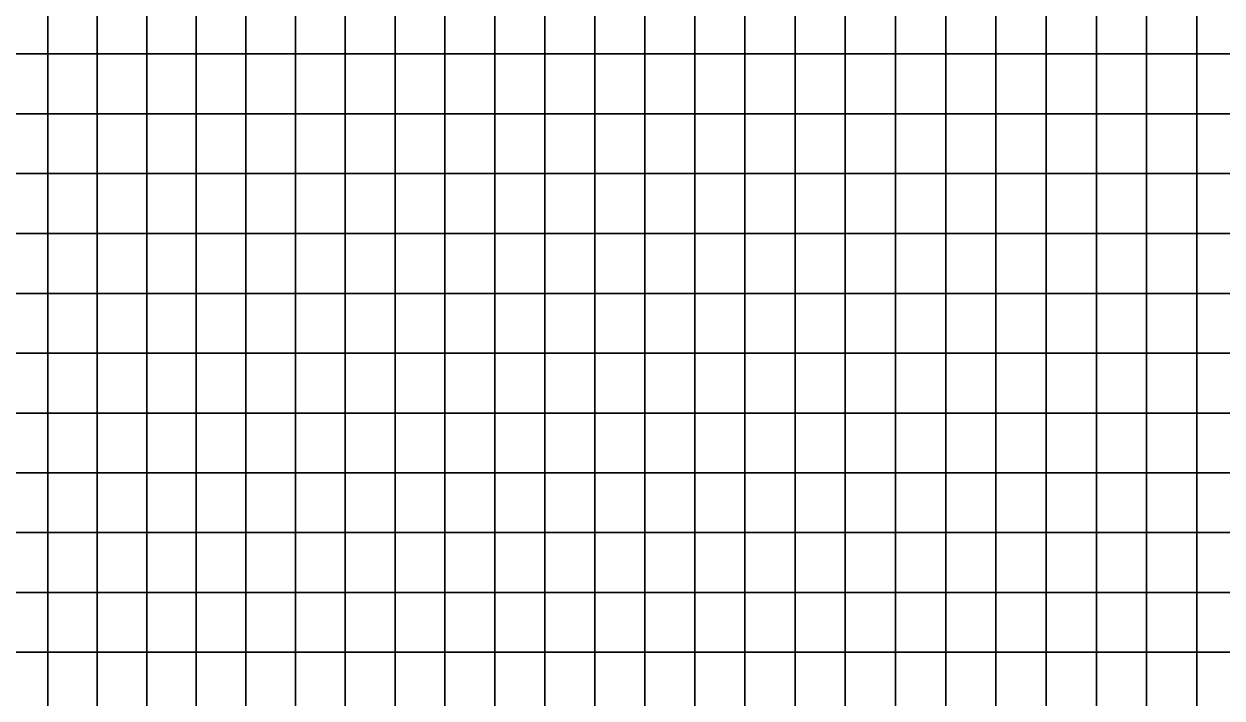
# Model space of a CAD drawing. Header units: inches. Extents: x 35.3 to 60.3, y 27 to 57.
# Drawn here: x 41.57 to 47.92, y 38.3 to 41.88 of the extents above; entities that cross this region are included whole.
import ezdxf

# ---------------------------------------------------------------- set-up
doc = ezdxf.new("R2010")
doc.units = ezdxf.units.IN
doc.header["$MEASUREMENT"] = 0
doc.layers.add('Shell', color=1, linetype='Continuous')

msp = doc.modelspace()

# ---------------------------------------------------------------- linework, layer by layer
at = {"layer": 'Shell'}
for points in [[(41.6937, 42.0385, 16.2356), (41.4321, 42.0385, 16.1844), (41.4321, 41.7209, 16.1833), (41.6937, 41.7209, 16.2345)], [(41.9557, 42.0385, 16.2846), (41.6937, 42.0385, 16.2356), (41.6937, 41.7209, 16.2345), (41.9557, 41.7209, 16.2835)], [(42.2181, 42.0385, 16.3315), (41.9557, 42.0385, 16.2846), (41.9557, 41.7209, 16.2835), (42.2181, 41.7209, 16.3304)], [(42.4808, 42.0385, 16.3762), (42.2181, 42.0385, 16.3315), (42.2181, 41.7209, 16.3304), (42.4808, 41.7209, 16.3751)], [(42.7439, 42.0385, 16.4188), (42.4808, 42.0385, 16.3762), (42.4808, 41.7209, 16.3751), (42.7439, 41.7209, 16.4177)], [(43.0074, 42.0385, 16.4592), (42.7439, 42.0385, 16.4188), (42.7439, 41.7209, 16.4177), (43.0074, 41.7209, 16.4581)], [(43.2712, 42.0385, 16.4975), (43.0074, 42.0385, 16.4592), (43.0074, 41.7209, 16.4581), (43.2712, 41.7209, 16.4964)], [(43.5353, 42.0385, 16.5335), (43.2712, 42.0385, 16.4975), (43.2712, 41.7209, 16.4964), (43.5353, 41.7209, 16.5324)], [(43.5353, 42.0385, 16.5335), (43.5353, 41.7209, 16.5324), (43.7996, 41.7209, 16.5663), (43.7996, 42.0385, 16.5674)], [(43.7996, 42.0385, 16.5674), (43.7996, 41.7209, 16.5663), (44.0643, 41.7209, 16.598), (44.0643, 42.0385, 16.5991)], [(44.0643, 42.0385, 16.5991), (44.0643, 41.7209, 16.598), (44.3292, 41.7209, 16.6275), (44.3292, 42.0385, 16.6286)], [(44.3292, 42.0385, 16.6286), (44.3292, 41.7209, 16.6275), (44.5943, 41.7209, 16.6549), (44.5943, 42.0385, 16.656)], [(44.5943, 42.0385, 16.656), (44.5943, 41.7209, 16.6549), (44.8597, 41.7209, 16.6801), (44.8597, 42.0385, 16.6812)], [(44.8597, 42.0385, 16.6812), (44.8597, 41.7209, 16.6801), (45.1252, 41.7209, 16.703), (45.1252, 42.0385, 16.7041)], [(45.1252, 42.0385, 16.7041), (45.1252, 41.7209, 16.703), (45.3909, 41.7209, 16.7239), (45.3909, 42.0385, 16.7249)], [(45.3909, 42.0385, 16.7249), (45.3909, 41.7209, 16.7239), (45.6568, 41.7209, 16.7425), (45.6568, 42.0385, 16.7436)], [(45.9228, 42.0385, 16.76), (45.6568, 42.0385, 16.7436), (45.6568, 41.7209, 16.7425), (45.9228, 41.7209, 16.7589)], [(46.189, 42.0385, 16.7742), (45.9228, 42.0385, 16.76), (45.9228, 41.7209, 16.7589), (46.189, 41.7209, 16.7731)], [(46.4553, 42.0385, 16.7863), (46.189, 42.0385, 16.7742), (46.189, 41.7209, 16.7731), (46.4553, 41.7209, 16.7852)], [(46.7216, 42.0385, 16.7962), (46.4553, 42.0385, 16.7863), (46.4553, 41.7209, 16.7852), (46.7216, 41.7209, 16.7951)], [(46.9881, 42.0385, 16.8038), (46.7216, 42.0385, 16.7962), (46.7216, 41.7209, 16.7951), (46.9881, 41.7209, 16.8027)], [(47.2545, 42.0385, 16.8093), (46.9881, 42.0385, 16.8038), (46.9881, 41.7209, 16.8027), (47.2545, 41.7209, 16.8082)], [(47.5211, 42.0385, 16.8126), (47.2545, 42.0385, 16.8093), (47.2545, 41.7209, 16.8082), (47.5211, 41.7209, 16.8115)], [(47.7876, 42.0385, 16.8137), (47.5211, 42.0385, 16.8126), (47.5211, 41.7209, 16.8115), (47.7876, 41.7209, 16.8126)], [(47.7876, 42.0385, 16.8137), (47.7876, 41.7209, 16.8126), (48.0541, 41.7209, 16.8115), (48.0541, 42.0385, 16.8126)], [(41.6937, 41.7209, 16.2345), (41.4321, 41.7209, 16.1833), (41.4321, 41.4033, 16.18), (41.6937, 41.4033, 16.2312)], [(41.9557, 41.7209, 16.2835), (41.6937, 41.7209, 16.2345), (41.6937, 41.4033, 16.2312), (41.9557, 41.4033, 16.2802)], [(42.2181, 41.7209, 16.3304), (41.9557, 41.7209, 16.2835), (41.9557, 41.4033, 16.2802), (42.2181, 41.4033, 16.3271)], [(42.4808, 41.7209, 16.3751), (42.2181, 41.7209, 16.3304), (42.2181, 41.4033, 16.3271), (42.4808, 41.4033, 16.3719)], [(42.7439, 41.7209, 16.4177), (42.4808, 41.7209, 16.3751), (42.4808, 41.4033, 16.3719), (42.7439, 41.4033, 16.4144)], [(43.0074, 41.7209, 16.4581), (42.7439, 41.7209, 16.4177), (42.7439, 41.4033, 16.4144), (43.0074, 41.4033, 16.4548)], [(43.2712, 41.7209, 16.4964), (43.0074, 41.7209, 16.4581), (43.0074, 41.4033, 16.4548), (43.2712, 41.4033, 16.4931)], [(43.5353, 41.7209, 16.5324), (43.2712, 41.7209, 16.4964), (43.2712, 41.4033, 16.4931), (43.5353, 41.4033, 16.5291)], [(43.5353, 41.7209, 16.5324), (43.5353, 41.4033, 16.5291), (43.7996, 41.4033, 16.563), (43.7996, 41.7209, 16.5663)], [(43.7996, 41.7209, 16.5663), (43.7996, 41.4033, 16.563), (44.0643, 41.4033, 16.5947), (44.0643, 41.7209, 16.598)], [(44.0643, 41.7209, 16.598), (44.0643, 41.4033, 16.5947), (44.3292, 41.4033, 16.6243), (44.3292, 41.7209, 16.6275)], [(44.3292, 41.7209, 16.6275), (44.3292, 41.4033, 16.6243), (44.5943, 41.4033, 16.6516), (44.5943, 41.7209, 16.6549)], [(44.5943, 41.7209, 16.6549), (44.5943, 41.4033, 16.6516), (44.8597, 41.4033, 16.6768), (44.8597, 41.7209, 16.6801)], [(44.8597, 41.7209, 16.6801), (44.8597, 41.4033, 16.6768), (45.1252, 41.4033, 16.6998), (45.1252, 41.7209, 16.703)], [(45.1252, 41.7209, 16.703), (45.1252, 41.4033, 16.6998), (45.3909, 41.4033, 16.7206), (45.3909, 41.7209, 16.7239)], [(45.3909, 41.7209, 16.7239), (45.3909, 41.4033, 16.7206), (45.6568, 41.4033, 16.7392), (45.6568, 41.7209, 16.7425)], [(45.9228, 41.7209, 16.7589), (45.6568, 41.7209, 16.7425), (45.6568, 41.4033, 16.7392), (45.9228, 41.4033, 16.7556)], [(46.189, 41.7209, 16.7731), (45.9228, 41.7209, 16.7589), (45.9228, 41.4033, 16.7556), (46.189, 41.4033, 16.7699)], [(46.4553, 41.7209, 16.7852), (46.189, 41.7209, 16.7731), (46.189, 41.4033, 16.7699), (46.4553, 41.4033, 16.7819)], [(46.7216, 41.7209, 16.7951), (46.4553, 41.7209, 16.7852), (46.4553, 41.4033, 16.7819), (46.7216, 41.4033, 16.7918)], [(46.9881, 41.7209, 16.8027), (46.7216, 41.7209, 16.7951), (46.7216, 41.4033, 16.7918), (46.9881, 41.4033, 16.7995)], [(47.2545, 41.7209, 16.8082), (46.9881, 41.7209, 16.8027), (46.9881, 41.4033, 16.7995), (47.2545, 41.4033, 16.805)], [(47.5211, 41.7209, 16.8115), (47.2545, 41.7209, 16.8082), (47.2545, 41.4033, 16.805), (47.5211, 41.4033, 16.8082)], [(47.7876, 41.7209, 16.8126), (47.5211, 41.7209, 16.8115), (47.5211, 41.4033, 16.8082), (47.7876, 41.4033, 16.8093)], [(47.7876, 41.7209, 16.8126), (47.7876, 41.4033, 16.8093), (48.0541, 41.4033, 16.8082), (48.0541, 41.7209, 16.8115)], [(41.6937, 41.4033, 16.2312), (41.4321, 41.4033, 16.18), (41.4321, 41.0857, 16.1745), (41.6937, 41.0857, 16.2257)], [(41.9557, 41.4033, 16.2802), (41.6937, 41.4033, 16.2312), (41.6937, 41.0857, 16.2257), (41.9557, 41.0857, 16.2748)], [(42.2181, 41.4033, 16.3271), (41.9557, 41.4033, 16.2802), (41.9557, 41.0857, 16.2748), (42.2181, 41.0857, 16.3217)], [(42.4808, 41.4033, 16.3719), (42.2181, 41.4033, 16.3271), (42.2181, 41.0857, 16.3217), (42.4808, 41.0857, 16.3664)], [(42.7439, 41.4033, 16.4144), (42.4808, 41.4033, 16.3719), (42.4808, 41.0857, 16.3664), (42.7439, 41.0857, 16.409)], [(43.0074, 41.4033, 16.4548), (42.7439, 41.4033, 16.4144), (42.7439, 41.0857, 16.409), (43.0074, 41.0857, 16.4494)], [(43.2712, 41.4033, 16.4931), (43.0074, 41.4033, 16.4548), (43.0074, 41.0857, 16.4494), (43.2712, 41.0857, 16.4876)], [(43.5353, 41.4033, 16.5291), (43.2712, 41.4033, 16.4931), (43.2712, 41.0857, 16.4876), (43.5353, 41.0857, 16.5237)], [(43.5353, 41.4033, 16.5291), (43.5353, 41.0857, 16.5237), (43.7996, 41.0857, 16.5576), (43.7996, 41.4033, 16.563)], [(43.7996, 41.4033, 16.563), (43.7996, 41.0857, 16.5576), (44.0643, 41.0857, 16.5893), (44.0643, 41.4033, 16.5947)], [(44.0643, 41.4033, 16.5947), (44.0643, 41.0857, 16.5893), (44.3292, 41.0857, 16.6188), (44.3292, 41.4033, 16.6243)], [(44.3292, 41.4033, 16.6243), (44.3292, 41.0857, 16.6188), (44.5943, 41.0857, 16.6461), (44.5943, 41.4033, 16.6516)], [(44.5943, 41.4033, 16.6516), (44.5943, 41.0857, 16.6461), (44.8597, 41.0857, 16.6713), (44.8597, 41.4033, 16.6768)], [(44.8597, 41.4033, 16.6768), (44.8597, 41.0857, 16.6713), (45.1252, 41.0857, 16.6943), (45.1252, 41.4033, 16.6998)], [(45.1252, 41.4033, 16.6998), (45.1252, 41.0857, 16.6943), (45.3909, 41.0857, 16.7151), (45.3909, 41.4033, 16.7206)], [(45.3909, 41.4033, 16.7206), (45.3909, 41.0857, 16.7151), (45.6568, 41.0857, 16.7337), (45.6568, 41.4033, 16.7392)], [(45.9228, 41.4033, 16.7556), (45.6568, 41.4033, 16.7392), (45.6568, 41.0857, 16.7337), (45.9228, 41.0857, 16.7502)], [(46.189, 41.4033, 16.7699), (45.9228, 41.4033, 16.7556), (45.9228, 41.0857, 16.7502), (46.189, 41.0857, 16.7644)], [(46.4553, 41.4033, 16.7819), (46.189, 41.4033, 16.7699), (46.189, 41.0857, 16.7644), (46.4553, 41.0857, 16.7765)], [(46.7216, 41.4033, 16.7918), (46.4553, 41.4033, 16.7819), (46.4553, 41.0857, 16.7765), (46.7216, 41.0857, 16.7863)], [(46.9881, 41.4033, 16.7995), (46.7216, 41.4033, 16.7918), (46.7216, 41.0857, 16.7863), (46.9881, 41.0857, 16.794)], [(47.2545, 41.4033, 16.805), (46.9881, 41.4033, 16.7995), (46.9881, 41.0857, 16.794), (47.2545, 41.0857, 16.7995)], [(47.5211, 41.4033, 16.8082), (47.2545, 41.4033, 16.805), (47.2545, 41.0857, 16.7995), (47.5211, 41.0857, 16.8028)], [(47.7876, 41.4033, 16.8093), (47.5211, 41.4033, 16.8082), (47.5211, 41.0857, 16.8028), (47.7876, 41.0857, 16.8039)], [(47.7876, 41.4033, 16.8093), (47.7876, 41.0857, 16.8039), (48.0541, 41.0857, 16.8028), (48.0541, 41.4033, 16.8082)], [(41.6937, 41.0857, 16.2257), (41.4321, 41.0857, 16.1745), (41.4321, 40.7682, 16.1669), (41.6937, 40.7682, 16.2181)], [(41.9557, 41.0857, 16.2748), (41.6937, 41.0857, 16.2257), (41.6937, 40.7682, 16.2181), (41.9557, 40.7682, 16.2671)], [(42.2181, 41.0857, 16.3217), (41.9557, 41.0857, 16.2748), (41.9557, 40.7682, 16.2671), (42.2181, 40.7682, 16.314)], [(42.4808, 41.0857, 16.3664), (42.2181, 41.0857, 16.3217), (42.2181, 40.7682, 16.314), (42.4808, 40.7682, 16.3587)], [(42.7439, 41.0857, 16.409), (42.4808, 41.0857, 16.3664), (42.4808, 40.7682, 16.3587), (42.7439, 40.7682, 16.4013)], [(43.0074, 41.0857, 16.4494), (42.7439, 41.0857, 16.409), (42.7439, 40.7682, 16.4013), (43.0074, 40.7682, 16.4417)], [(43.2712, 41.0857, 16.4876), (43.0074, 41.0857, 16.4494), (43.0074, 40.7682, 16.4417), (43.2712, 40.7682, 16.48)], [(43.5353, 41.0857, 16.5237), (43.2712, 41.0857, 16.4876), (43.2712, 40.7682, 16.48), (43.5353, 40.7682, 16.516)], [(43.5353, 41.0857, 16.5237), (43.5353, 40.7682, 16.516), (43.7996, 40.7682, 16.5499), (43.7996, 41.0857, 16.5576)], [(43.7996, 41.0857, 16.5576), (43.7996, 40.7682, 16.5499), (44.0643, 40.7682, 16.5816), (44.0643, 41.0857, 16.5893)], [(44.0643, 41.0857, 16.5893), (44.0643, 40.7682, 16.5816), (44.3292, 40.7682, 16.6111), (44.3292, 41.0857, 16.6188)], [(44.3292, 41.0857, 16.6188), (44.3292, 40.7682, 16.6111), (44.5943, 40.7682, 16.6385), (44.5943, 41.0857, 16.6461)], [(44.5943, 41.0857, 16.6461), (44.5943, 40.7682, 16.6385), (44.8597, 40.7682, 16.6637), (44.8597, 41.0857, 16.6713)], [(44.8597, 41.0857, 16.6713), (44.8597, 40.7682, 16.6637), (45.1252, 40.7682, 16.6866), (45.1252, 41.0857, 16.6943)], [(45.1252, 41.0857, 16.6943), (45.1252, 40.7682, 16.6866), (45.3909, 40.7682, 16.7075), (45.3909, 41.0857, 16.7151)], [(45.3909, 41.0857, 16.7151), (45.3909, 40.7682, 16.7075), (45.6568, 40.7682, 16.7261), (45.6568, 41.0857, 16.7337)], [(45.9228, 41.0857, 16.7502), (45.6568, 41.0857, 16.7337), (45.6568, 40.7682, 16.7261), (45.9228, 40.7682, 16.7425)], [(46.189, 41.0857, 16.7644), (45.9228, 41.0857, 16.7502), (45.9228, 40.7682, 16.7425), (46.189, 40.7682, 16.7567)], [(46.4553, 41.0857, 16.7765), (46.189, 41.0857, 16.7644), (46.189, 40.7682, 16.7567), (46.4553, 40.7682, 16.7688)], [(46.7216, 41.0857, 16.7863), (46.4553, 41.0857, 16.7765), (46.4553, 40.7682, 16.7688), (46.7216, 40.7682, 16.7787)], [(46.9881, 41.0857, 16.794), (46.7216, 41.0857, 16.7863), (46.7216, 40.7682, 16.7787), (46.9881, 40.7682, 16.7863)], [(47.2545, 41.0857, 16.7995), (46.9881, 41.0857, 16.794), (46.9881, 40.7682, 16.7863), (47.2545, 40.7682, 16.7918)], [(47.5211, 41.0857, 16.8028), (47.2545, 41.0857, 16.7995), (47.2545, 40.7682, 16.7918), (47.5211, 40.7682, 16.7951)], [(47.7876, 41.0857, 16.8039), (47.5211, 41.0857, 16.8028), (47.5211, 40.7682, 16.7951), (47.7876, 40.7682, 16.7962)], [(47.7876, 41.0857, 16.8039), (47.7876, 40.7682, 16.7962), (48.0541, 40.7682, 16.7951), (48.0541, 41.0857, 16.8028)], [(41.6937, 40.7682, 16.2181), (41.4321, 40.7682, 16.1669), (41.4321, 40.4507, 16.157), (41.6937, 40.4507, 16.2082)], [(41.9557, 40.7682, 16.2671), (41.6937, 40.7682, 16.2181), (41.6937, 40.4507, 16.2082), (41.9557, 40.4507, 16.2573)], [(42.2181, 40.7682, 16.314), (41.9557, 40.7682, 16.2671), (41.9557, 40.4507, 16.2573), (42.2181, 40.4507, 16.3042)], [(42.4808, 40.7682, 16.3587), (42.2181, 40.7682, 16.314), (42.2181, 40.4507, 16.3042), (42.4808, 40.4507, 16.3489)], [(42.7439, 40.7682, 16.4013), (42.4808, 40.7682, 16.3587), (42.4808, 40.4507, 16.3489), (42.7439, 40.4507, 16.3915)], [(43.0074, 40.7682, 16.4417), (42.7439, 40.7682, 16.4013), (42.7439, 40.4507, 16.3915), (43.0074, 40.4507, 16.4319)], [(43.2712, 40.7682, 16.48), (43.0074, 40.7682, 16.4417), (43.0074, 40.4507, 16.4319), (43.2712, 40.4507, 16.4701)], [(43.5353, 40.7682, 16.516), (43.2712, 40.7682, 16.48), (43.2712, 40.4507, 16.4701), (43.5353, 40.4507, 16.5062)], [(43.5353, 40.7682, 16.516), (43.5353, 40.4507, 16.5062), (43.7996, 40.4507, 16.5401), (43.7996, 40.7682, 16.5499)], [(43.7996, 40.7682, 16.5499), (43.7996, 40.4507, 16.5401), (44.0643, 40.4507, 16.5718), (44.0643, 40.7682, 16.5816)], [(44.0643, 40.7682, 16.5816), (44.0643, 40.4507, 16.5718), (44.3292, 40.4507, 16.6013), (44.3292, 40.7682, 16.6111)], [(44.3292, 40.7682, 16.6111), (44.3292, 40.4507, 16.6013), (44.5943, 40.4507, 16.6287), (44.5943, 40.7682, 16.6385)], [(44.5943, 40.7682, 16.6385), (44.5943, 40.4507, 16.6287), (44.8597, 40.4507, 16.6538), (44.8597, 40.7682, 16.6637)], [(44.8597, 40.7682, 16.6637), (44.8597, 40.4507, 16.6538), (45.1252, 40.4507, 16.6768), (45.1252, 40.7682, 16.6866)], [(45.1252, 40.7682, 16.6866), (45.1252, 40.4507, 16.6768), (45.3909, 40.4507, 16.6976), (45.3909, 40.7682, 16.7075)], [(45.3909, 40.7682, 16.7075), (45.3909, 40.4507, 16.6976), (45.6568, 40.4507, 16.7162), (45.6568, 40.7682, 16.7261)], [(45.9228, 40.7682, 16.7425), (45.6568, 40.7682, 16.7261), (45.6568, 40.4507, 16.7162), (45.9228, 40.4507, 16.7327)], [(46.189, 40.7682, 16.7567), (45.9228, 40.7682, 16.7425), (45.9228, 40.4507, 16.7327), (46.189, 40.4507, 16.7469)], [(46.4553, 40.7682, 16.7688), (46.189, 40.7682, 16.7567), (46.189, 40.4507, 16.7469), (46.4553, 40.4507, 16.759)], [(46.7216, 40.7682, 16.7787), (46.4553, 40.7682, 16.7688), (46.4553, 40.4507, 16.759), (46.7216, 40.4507, 16.7688)], [(46.9881, 40.7682, 16.7863), (46.7216, 40.7682, 16.7787), (46.7216, 40.4507, 16.7688), (46.9881, 40.4507, 16.7765)], [(47.2545, 40.7682, 16.7918), (46.9881, 40.7682, 16.7863), (46.9881, 40.4507, 16.7765), (47.2545, 40.4507, 16.782)], [(47.5211, 40.7682, 16.7951), (47.2545, 40.7682, 16.7918), (47.2545, 40.4507, 16.782), (47.5211, 40.4507, 16.7853)], [(47.7876, 40.7682, 16.7962), (47.5211, 40.7682, 16.7951), (47.5211, 40.4507, 16.7853), (47.7876, 40.4507, 16.7864)], [(47.7876, 40.7682, 16.7962), (47.7876, 40.4507, 16.7864), (48.0541, 40.4507, 16.7853), (48.0541, 40.7682, 16.7951)], [(41.6937, 40.4507, 16.2082), (41.4321, 40.4507, 16.157), (41.4321, 40.1333, 16.145), (41.6937, 40.1333, 16.1962)], [(41.9557, 40.4507, 16.2573), (41.6937, 40.4507, 16.2082), (41.6937, 40.1333, 16.1962), (41.9557, 40.1333, 16.2453)], [(42.2181, 40.4507, 16.3042), (41.9557, 40.4507, 16.2573), (41.9557, 40.1333, 16.2453), (42.2181, 40.1333, 16.2922)], [(42.4808, 40.4507, 16.3489), (42.2181, 40.4507, 16.3042), (42.2181, 40.1333, 16.2922), (42.4808, 40.1333, 16.3369)], [(42.7439, 40.4507, 16.3915), (42.4808, 40.4507, 16.3489), (42.4808, 40.1333, 16.3369), (42.7439, 40.1333, 16.3795)], [(43.0074, 40.4507, 16.4319), (42.7439, 40.4507, 16.3915), (42.7439, 40.1333, 16.3795), (43.0074, 40.1333, 16.4199)], [(43.2712, 40.4507, 16.4701), (43.0074, 40.4507, 16.4319), (43.0074, 40.1333, 16.4199), (43.2712, 40.1333, 16.4581)], [(43.5353, 40.4507, 16.5062), (43.2712, 40.4507, 16.4701), (43.2712, 40.1333, 16.4581), (43.5353, 40.1333, 16.4942)], [(43.5353, 40.4507, 16.5062), (43.5353, 40.1333, 16.4942), (43.7996, 40.1333, 16.5281), (43.7996, 40.4507, 16.5401)], [(43.7996, 40.4507, 16.5401), (43.7996, 40.1333, 16.5281), (44.0643, 40.1333, 16.5598), (44.0643, 40.4507, 16.5718)], [(44.0643, 40.4507, 16.5718), (44.0643, 40.1333, 16.5598), (44.3292, 40.1333, 16.5893), (44.3292, 40.4507, 16.6013)], [(44.3292, 40.4507, 16.6013), (44.3292, 40.1333, 16.5893), (44.5943, 40.1333, 16.6166), (44.5943, 40.4507, 16.6287)], [(44.5943, 40.4507, 16.6287), (44.5943, 40.1333, 16.6166), (44.8597, 40.1333, 16.6418), (44.8597, 40.4507, 16.6538)], [(44.8597, 40.4507, 16.6538), (44.8597, 40.1333, 16.6418), (45.1252, 40.1333, 16.6648), (45.1252, 40.4507, 16.6768)], [(45.1252, 40.4507, 16.6768), (45.1252, 40.1333, 16.6648), (45.3909, 40.1333, 16.6856), (45.3909, 40.4507, 16.6976)], [(45.3909, 40.4507, 16.6976), (45.3909, 40.1333, 16.6856), (45.6568, 40.1333, 16.7042), (45.6568, 40.4507, 16.7162)], [(45.9228, 40.4507, 16.7327), (45.6568, 40.4507, 16.7162), (45.6568, 40.1333, 16.7042), (45.9228, 40.1333, 16.7206)], [(46.189, 40.4507, 16.7469), (45.9228, 40.4507, 16.7327), (45.9228, 40.1333, 16.7206), (46.189, 40.1333, 16.7349)], [(46.4553, 40.4507, 16.759), (46.189, 40.4507, 16.7469), (46.189, 40.1333, 16.7349), (46.4553, 40.1333, 16.7469)], [(46.7216, 40.4507, 16.7688), (46.4553, 40.4507, 16.759), (46.4553, 40.1333, 16.7469), (46.7216, 40.1333, 16.7568)], [(46.9881, 40.4507, 16.7765), (46.7216, 40.4507, 16.7688), (46.7216, 40.1333, 16.7568), (46.9881, 40.1333, 16.7645)], [(47.2545, 40.4507, 16.782), (46.9881, 40.4507, 16.7765), (46.9881, 40.1333, 16.7645), (47.2545, 40.1333, 16.77)], [(47.5211, 40.4507, 16.7853), (47.2545, 40.4507, 16.782), (47.2545, 40.1333, 16.77), (47.5211, 40.1333, 16.7733)], [(47.7876, 40.4507, 16.7864), (47.5211, 40.4507, 16.7853), (47.5211, 40.1333, 16.7733), (47.7876, 40.1333, 16.7744)], [(47.7876, 40.4507, 16.7864), (47.7876, 40.1333, 16.7744), (48.0541, 40.1333, 16.7733), (48.0541, 40.4507, 16.7853)], [(41.6937, 40.1333, 16.1962), (41.4321, 40.1333, 16.145), (41.4321, 39.816, 16.1308), (41.6937, 39.816, 16.182)], [(41.9557, 40.1333, 16.2453), (41.6937, 40.1333, 16.1962), (41.6937, 39.816, 16.182), (41.9557, 39.816, 16.2311)], [(42.2181, 40.1333, 16.2922), (41.9557, 40.1333, 16.2453), (41.9557, 39.816, 16.2311), (42.2181, 39.816, 16.278)], [(42.4808, 40.1333, 16.3369), (42.2181, 40.1333, 16.2922), (42.2181, 39.816, 16.278), (42.4808, 39.816, 16.3227)], [(42.7439, 40.1333, 16.3795), (42.4808, 40.1333, 16.3369), (42.4808, 39.816, 16.3227), (42.7439, 39.816, 16.3653)], [(43.0074, 40.1333, 16.4199), (42.7439, 40.1333, 16.3795), (42.7439, 39.816, 16.3653), (43.0074, 39.816, 16.4057)], [(43.2712, 40.1333, 16.4581), (43.0074, 40.1333, 16.4199), (43.0074, 39.816, 16.4057), (43.2712, 39.816, 16.4439)], [(43.5353, 40.1333, 16.4942), (43.2712, 40.1333, 16.4581), (43.2712, 39.816, 16.4439), (43.5353, 39.816, 16.48)], [(43.5353, 40.1333, 16.4942), (43.5353, 39.816, 16.48), (43.7996, 39.816, 16.5138), (43.7996, 40.1333, 16.5281)], [(43.7996, 40.1333, 16.5281), (43.7996, 39.816, 16.5138), (44.0643, 39.816, 16.5456), (44.0643, 40.1333, 16.5598)], [(44.0643, 40.1333, 16.5598), (44.0643, 39.816, 16.5456), (44.3292, 39.816, 16.5751), (44.3292, 40.1333, 16.5893)], [(44.3292, 40.1333, 16.5893), (44.3292, 39.816, 16.5751), (44.5943, 39.816, 16.6024), (44.5943, 40.1333, 16.6166)], [(44.5943, 40.1333, 16.6166), (44.5943, 39.816, 16.6024), (44.8597, 39.816, 16.6276), (44.8597, 40.1333, 16.6418)], [(44.8597, 40.1333, 16.6418), (44.8597, 39.816, 16.6276), (45.1252, 39.816, 16.6506), (45.1252, 40.1333, 16.6648)], [(45.1252, 40.1333, 16.6648), (45.1252, 39.816, 16.6506), (45.3909, 39.816, 16.6714), (45.3909, 40.1333, 16.6856)], [(45.3909, 40.1333, 16.6856), (45.3909, 39.816, 16.6714), (45.6568, 39.816, 16.69), (45.6568, 40.1333, 16.7042)], [(45.9228, 40.1333, 16.7206), (45.6568, 40.1333, 16.7042), (45.6568, 39.816, 16.69), (45.9228, 39.816, 16.7064)], [(46.189, 40.1333, 16.7349), (45.9228, 40.1333, 16.7206), (45.9228, 39.816, 16.7064), (46.189, 39.816, 16.7207)], [(46.4553, 40.1333, 16.7469), (46.189, 40.1333, 16.7349), (46.189, 39.816, 16.7207), (46.4553, 39.816, 16.7327)], [(46.7216, 40.1333, 16.7568), (46.4553, 40.1333, 16.7469), (46.4553, 39.816, 16.7327), (46.7216, 39.816, 16.7426)], [(46.9881, 40.1333, 16.7645), (46.7216, 40.1333, 16.7568), (46.7216, 39.816, 16.7426), (46.9881, 39.816, 16.7503)], [(47.2545, 40.1333, 16.77), (46.9881, 40.1333, 16.7645), (46.9881, 39.816, 16.7503), (47.2545, 39.816, 16.7558)], [(47.5211, 40.1333, 16.7733), (47.2545, 40.1333, 16.77), (47.2545, 39.816, 16.7558), (47.5211, 39.816, 16.7591)], [(47.7876, 40.1333, 16.7744), (47.5211, 40.1333, 16.7733), (47.5211, 39.816, 16.7591), (47.7876, 39.816, 16.7602)], [(47.7876, 40.1333, 16.7744), (47.7876, 39.816, 16.7602), (48.0541, 39.816, 16.7591), (48.0541, 40.1333, 16.7733)], [(41.6937, 39.816, 16.182), (41.4321, 39.816, 16.1308), (41.4321, 39.4988, 16.1144), (41.6937, 39.4988, 16.1656)], [(41.9557, 39.816, 16.2311), (41.6937, 39.816, 16.182), (41.6937, 39.4988, 16.1656), (41.9557, 39.4988, 16.2147)], [(42.2181, 39.816, 16.278), (41.9557, 39.816, 16.2311), (41.9557, 39.4988, 16.2147), (42.2181, 39.4988, 16.2616)], [(42.4808, 39.816, 16.3227), (42.2181, 39.816, 16.278), (42.2181, 39.4988, 16.2616), (42.4808, 39.4988, 16.3063)], [(42.7439, 39.816, 16.3653), (42.4808, 39.816, 16.3227), (42.4808, 39.4988, 16.3063), (42.7439, 39.4988, 16.3489)], [(43.0074, 39.816, 16.4057), (42.7439, 39.816, 16.3653), (42.7439, 39.4988, 16.3489), (43.0074, 39.4988, 16.3893)], [(43.2712, 39.816, 16.4439), (43.0074, 39.816, 16.4057), (43.0074, 39.4988, 16.3893), (43.2712, 39.4988, 16.4275)], [(43.5353, 39.816, 16.48), (43.2712, 39.816, 16.4439), (43.2712, 39.4988, 16.4275), (43.5353, 39.4988, 16.4636)], [(43.5353, 39.816, 16.48), (43.5353, 39.4988, 16.4636), (43.7996, 39.4988, 16.4975), (43.7996, 39.816, 16.5138)], [(43.7996, 39.816, 16.5138), (43.7996, 39.4988, 16.4975), (44.0643, 39.4988, 16.5292), (44.0643, 39.816, 16.5456)], [(44.0643, 39.816, 16.5456), (44.0643, 39.4988, 16.5292), (44.3292, 39.4988, 16.5587), (44.3292, 39.816, 16.5751)], [(44.3292, 39.816, 16.5751), (44.3292, 39.4988, 16.5587), (44.5943, 39.4988, 16.586), (44.5943, 39.816, 16.6024)], [(44.5943, 39.816, 16.6024), (44.5943, 39.4988, 16.586), (44.8597, 39.4988, 16.6112), (44.8597, 39.816, 16.6276)], [(44.8597, 39.816, 16.6276), (44.8597, 39.4988, 16.6112), (45.1252, 39.4988, 16.6342), (45.1252, 39.816, 16.6506)], [(45.1252, 39.816, 16.6506), (45.1252, 39.4988, 16.6342), (45.3909, 39.4988, 16.655), (45.3909, 39.816, 16.6714)], [(45.3909, 39.816, 16.6714), (45.3909, 39.4988, 16.655), (45.6568, 39.4988, 16.6736), (45.6568, 39.816, 16.69)], [(45.9228, 39.816, 16.7064), (45.6568, 39.816, 16.69), (45.6568, 39.4988, 16.6736), (45.9228, 39.4988, 16.6901)], [(46.189, 39.816, 16.7207), (45.9228, 39.816, 16.7064), (45.9228, 39.4988, 16.6901), (46.189, 39.4988, 16.7043)], [(46.4553, 39.816, 16.7327), (46.189, 39.816, 16.7207), (46.189, 39.4988, 16.7043), (46.4553, 39.4988, 16.7164)], [(46.7216, 39.816, 16.7426), (46.4553, 39.816, 16.7327), (46.4553, 39.4988, 16.7164), (46.7216, 39.4988, 16.7262)], [(46.9881, 39.816, 16.7503), (46.7216, 39.816, 16.7426), (46.7216, 39.4988, 16.7262), (46.9881, 39.4988, 16.7339)], [(47.2545, 39.816, 16.7558), (46.9881, 39.816, 16.7503), (46.9881, 39.4988, 16.7339), (47.2545, 39.4988, 16.7394)], [(47.5211, 39.816, 16.7591), (47.2545, 39.816, 16.7558), (47.2545, 39.4988, 16.7394), (47.5211, 39.4988, 16.7427)], [(47.7876, 39.816, 16.7602), (47.5211, 39.816, 16.7591), (47.5211, 39.4988, 16.7427), (47.7876, 39.4988, 16.7438)], [(47.7876, 39.816, 16.7602), (47.7876, 39.4988, 16.7438), (48.0541, 39.4988, 16.7427), (48.0541, 39.816, 16.7591)], [(41.6937, 39.1818, 16.1471), (41.6937, 39.4988, 16.1656), (41.4321, 39.4988, 16.1144), (41.4321, 39.1818, 16.0959)], [(41.9557, 39.1818, 16.1961), (41.9557, 39.4988, 16.2147), (41.6937, 39.4988, 16.1656), (41.6937, 39.1818, 16.1471)], [(42.2181, 39.1818, 16.243), (42.2181, 39.4988, 16.2616), (41.9557, 39.4988, 16.2147), (41.9557, 39.1818, 16.1961)], [(42.4808, 39.1818, 16.2877), (42.4808, 39.4988, 16.3063), (42.2181, 39.4988, 16.2616), (42.2181, 39.1818, 16.243)], [(42.7439, 39.1818, 16.3303), (42.7439, 39.4988, 16.3489), (42.4808, 39.4988, 16.3063), (42.4808, 39.1818, 16.2877)], [(43.0074, 39.1818, 16.3707), (43.0074, 39.4988, 16.3893), (42.7439, 39.4988, 16.3489), (42.7439, 39.1818, 16.3303)], [(43.2712, 39.1818, 16.4089), (43.2712, 39.4988, 16.4275), (43.0074, 39.4988, 16.3893), (43.0074, 39.1818, 16.3707)], [(43.5353, 39.1818, 16.445), (43.5353, 39.4988, 16.4636), (43.2712, 39.4988, 16.4275), (43.2712, 39.1818, 16.4089)], [(43.5353, 39.1818, 16.445), (43.7996, 39.1818, 16.4789), (43.7996, 39.4988, 16.4975), (43.5353, 39.4988, 16.4636)], [(43.7996, 39.1818, 16.4789), (44.0643, 39.1818, 16.5106), (44.0643, 39.4988, 16.5292), (43.7996, 39.4988, 16.4975)], [(44.0643, 39.1818, 16.5106), (44.3292, 39.1818, 16.5401), (44.3292, 39.4988, 16.5587), (44.0643, 39.4988, 16.5292)], [(44.3292, 39.1818, 16.5401), (44.5943, 39.1818, 16.5675), (44.5943, 39.4988, 16.586), (44.3292, 39.4988, 16.5587)], [(44.5943, 39.1818, 16.5675), (44.8597, 39.1818, 16.5927), (44.8597, 39.4988, 16.6112), (44.5943, 39.4988, 16.586)], [(44.8597, 39.1818, 16.5927), (45.1252, 39.1818, 16.6156), (45.1252, 39.4988, 16.6342), (44.8597, 39.4988, 16.6112)], [(45.1252, 39.1818, 16.6156), (45.3909, 39.1818, 16.6364), (45.3909, 39.4988, 16.655), (45.1252, 39.4988, 16.6342)], [(45.3909, 39.1818, 16.6364), (45.6568, 39.1818, 16.6551), (45.6568, 39.4988, 16.6736), (45.3909, 39.4988, 16.655)], [(45.9228, 39.1818, 16.6715), (45.9228, 39.4988, 16.6901), (45.6568, 39.4988, 16.6736), (45.6568, 39.1818, 16.6551)], [(46.189, 39.1818, 16.6857), (46.189, 39.4988, 16.7043), (45.9228, 39.4988, 16.6901), (45.9228, 39.1818, 16.6715)], [(46.4553, 39.1818, 16.6978), (46.4553, 39.4988, 16.7164), (46.189, 39.4988, 16.7043), (46.189, 39.1818, 16.6857)], [(46.7216, 39.1818, 16.7077), (46.7216, 39.4988, 16.7262), (46.4553, 39.4988, 16.7164), (46.4553, 39.1818, 16.6978)], [(46.9881, 39.1818, 16.7153), (46.9881, 39.4988, 16.7339), (46.7216, 39.4988, 16.7262), (46.7216, 39.1818, 16.7077)], [(47.2545, 39.1818, 16.7208), (47.2545, 39.4988, 16.7394), (46.9881, 39.4988, 16.7339), (46.9881, 39.1818, 16.7153)], [(47.5211, 39.1818, 16.7241), (47.5211, 39.4988, 16.7427), (47.2545, 39.4988, 16.7394), (47.2545, 39.1818, 16.7208)], [(47.7876, 39.1818, 16.7252), (47.7876, 39.4988, 16.7438), (47.5211, 39.4988, 16.7427), (47.5211, 39.1818, 16.7241)], [(47.7876, 39.1818, 16.7252), (48.0541, 39.1818, 16.7241), (48.0541, 39.4988, 16.7427), (47.7876, 39.4988, 16.7438)], [(41.6937, 38.8648, 16.1263), (41.6937, 39.1818, 16.1471), (41.4321, 39.1818, 16.0959), (41.4321, 38.8648, 16.0751)], [(41.9557, 38.8648, 16.1754), (41.9557, 39.1818, 16.1961), (41.6937, 39.1818, 16.1471), (41.6937, 38.8648, 16.1263)], [(42.2181, 38.8648, 16.2223), (42.2181, 39.1818, 16.243), (41.9557, 39.1818, 16.1961), (41.9557, 38.8648, 16.1754)], [(42.4808, 38.8648, 16.267), (42.4808, 39.1818, 16.2877), (42.2181, 39.1818, 16.243), (42.2181, 38.8648, 16.2223)], [(42.7439, 38.8648, 16.3096), (42.7439, 39.1818, 16.3303), (42.4808, 39.1818, 16.2877), (42.4808, 38.8648, 16.267)], [(43.0074, 38.8648, 16.35), (43.0074, 39.1818, 16.3707), (42.7439, 39.1818, 16.3303), (42.7439, 38.8648, 16.3096)], [(43.2712, 38.8648, 16.3882), (43.2712, 39.1818, 16.4089), (43.0074, 39.1818, 16.3707), (43.0074, 38.8648, 16.35)], [(43.5353, 38.8648, 16.4243), (43.5353, 39.1818, 16.445), (43.2712, 39.1818, 16.4089), (43.2712, 38.8648, 16.3882)], [(43.5353, 38.8648, 16.4243), (43.7996, 38.8648, 16.4581), (43.7996, 39.1818, 16.4789), (43.5353, 39.1818, 16.445)], [(43.7996, 38.8648, 16.4581), (44.0643, 38.8648, 16.4899), (44.0643, 39.1818, 16.5106), (43.7996, 39.1818, 16.4789)], [(44.0643, 38.8648, 16.4899), (44.3292, 38.8648, 16.5194), (44.3292, 39.1818, 16.5401), (44.0643, 39.1818, 16.5106)], [(44.3292, 38.8648, 16.5194), (44.5943, 38.8648, 16.5467), (44.5943, 39.1818, 16.5675), (44.3292, 39.1818, 16.5401)], [(44.5943, 38.8648, 16.5467), (44.8597, 38.8648, 16.5719), (44.8597, 39.1818, 16.5927), (44.5943, 39.1818, 16.5675)], [(44.8597, 38.8648, 16.5719), (45.1252, 38.8648, 16.5949), (45.1252, 39.1818, 16.6156), (44.8597, 39.1818, 16.5927)], [(45.1252, 38.8648, 16.5949), (45.3909, 38.8648, 16.6157), (45.3909, 39.1818, 16.6364), (45.1252, 39.1818, 16.6156)], [(45.3909, 38.8648, 16.6157), (45.6568, 38.8648, 16.6343), (45.6568, 39.1818, 16.6551), (45.3909, 39.1818, 16.6364)], [(45.9228, 38.8648, 16.6507), (45.9228, 39.1818, 16.6715), (45.6568, 39.1818, 16.6551), (45.6568, 38.8648, 16.6343)], [(46.189, 38.8648, 16.665), (46.189, 39.1818, 16.6857), (45.9228, 39.1818, 16.6715), (45.9228, 38.8648, 16.6507)], [(46.4553, 38.8648, 16.677), (46.4553, 39.1818, 16.6978), (46.189, 39.1818, 16.6857), (46.189, 38.8648, 16.665)], [(46.7216, 38.8648, 16.6869), (46.7216, 39.1818, 16.7077), (46.4553, 39.1818, 16.6978), (46.4553, 38.8648, 16.677)], [(46.9881, 38.8648, 16.6946), (46.9881, 39.1818, 16.7153), (46.7216, 39.1818, 16.7077), (46.7216, 38.8648, 16.6869)], [(47.2545, 38.8648, 16.7001), (47.2545, 39.1818, 16.7208), (46.9881, 39.1818, 16.7153), (46.9881, 38.8648, 16.6946)], [(47.5211, 38.8648, 16.7034), (47.5211, 39.1818, 16.7241), (47.2545, 39.1818, 16.7208), (47.2545, 38.8648, 16.7001)], [(47.7876, 38.8648, 16.7045), (47.7876, 39.1818, 16.7252), (47.5211, 39.1818, 16.7241), (47.5211, 38.8648, 16.7034)], [(47.7876, 38.8648, 16.7045), (48.0541, 38.8648, 16.7034), (48.0541, 39.1818, 16.7241), (47.7876, 39.1818, 16.7252)], [(41.6937, 38.548, 16.1034), (41.6937, 38.8648, 16.1263), (41.4321, 38.8648, 16.0751), (41.4321, 38.548, 16.0522)], [(41.9557, 38.548, 16.1524), (41.9557, 38.8648, 16.1754), (41.6937, 38.8648, 16.1263), (41.6937, 38.548, 16.1034)], [(42.2181, 38.548, 16.1993), (42.2181, 38.8648, 16.2223), (41.9557, 38.8648, 16.1754), (41.9557, 38.548, 16.1524)], [(42.4808, 38.548, 16.2441), (42.4808, 38.8648, 16.267), (42.2181, 38.8648, 16.2223), (42.2181, 38.548, 16.1993)], [(42.7439, 38.548, 16.2866), (42.7439, 38.8648, 16.3096), (42.4808, 38.8648, 16.267), (42.4808, 38.548, 16.2441)], [(43.0074, 38.548, 16.327), (43.0074, 38.8648, 16.35), (42.7439, 38.8648, 16.3096), (42.7439, 38.548, 16.2866)], [(43.2712, 38.548, 16.3653), (43.2712, 38.8648, 16.3882), (43.0074, 38.8648, 16.35), (43.0074, 38.548, 16.327)], [(43.5353, 38.548, 16.4013), (43.5353, 38.8648, 16.4243), (43.2712, 38.8648, 16.3882), (43.2712, 38.548, 16.3653)], [(43.5353, 38.548, 16.4013), (43.7996, 38.548, 16.4352), (43.7996, 38.8648, 16.4581), (43.5353, 38.8648, 16.4243)], [(43.7996, 38.548, 16.4352), (44.0643, 38.548, 16.4669), (44.0643, 38.8648, 16.4899), (43.7996, 38.8648, 16.4581)], [(44.0643, 38.548, 16.4669), (44.3292, 38.548, 16.4965), (44.3292, 38.8648, 16.5194), (44.0643, 38.8648, 16.4899)], [(44.3292, 38.548, 16.4965), (44.5943, 38.548, 16.5238), (44.5943, 38.8648, 16.5467), (44.3292, 38.8648, 16.5194)], [(44.5943, 38.548, 16.5238), (44.8597, 38.548, 16.549), (44.8597, 38.8648, 16.5719), (44.5943, 38.8648, 16.5467)], [(44.8597, 38.548, 16.549), (45.1252, 38.548, 16.572), (45.1252, 38.8648, 16.5949), (44.8597, 38.8648, 16.5719)], [(45.1252, 38.548, 16.572), (45.3909, 38.548, 16.5928), (45.3909, 38.8648, 16.6157), (45.1252, 38.8648, 16.5949)], [(45.3909, 38.548, 16.5928), (45.6568, 38.548, 16.6114), (45.6568, 38.8648, 16.6343), (45.3909, 38.8648, 16.6157)], [(45.9228, 38.548, 16.6278), (45.9228, 38.8648, 16.6507), (45.6568, 38.8648, 16.6343), (45.6568, 38.548, 16.6114)], [(46.189, 38.548, 16.6421), (46.189, 38.8648, 16.665), (45.9228, 38.8648, 16.6507), (45.9228, 38.548, 16.6278)], [(46.4553, 38.548, 16.6541), (46.4553, 38.8648, 16.677), (46.189, 38.8648, 16.665), (46.189, 38.548, 16.6421)], [(46.7216, 38.548, 16.664), (46.7216, 38.8648, 16.6869), (46.4553, 38.8648, 16.677), (46.4553, 38.548, 16.6541)], [(46.9881, 38.548, 16.6717), (46.9881, 38.8648, 16.6946), (46.7216, 38.8648, 16.6869), (46.7216, 38.548, 16.664)], [(47.2545, 38.548, 16.6771), (47.2545, 38.8648, 16.7001), (46.9881, 38.8648, 16.6946), (46.9881, 38.548, 16.6717)], [(47.5211, 38.548, 16.6804), (47.5211, 38.8648, 16.7034), (47.2545, 38.8648, 16.7001), (47.2545, 38.548, 16.6771)], [(47.7876, 38.548, 16.6815), (47.7876, 38.8648, 16.7045), (47.5211, 38.8648, 16.7034), (47.5211, 38.548, 16.6804)], [(47.7876, 38.548, 16.6815), (48.0541, 38.548, 16.6804), (48.0541, 38.8648, 16.7034), (47.7876, 38.8648, 16.7045)], [(41.6937, 38.2314, 16.0783), (41.6937, 38.548, 16.1034), (41.4321, 38.548, 16.0522), (41.4321, 38.2314, 16.0271)], [(41.9557, 38.2314, 16.1273), (41.9557, 38.548, 16.1524), (41.6937, 38.548, 16.1034), (41.6937, 38.2314, 16.0783)], [(42.2181, 38.2314, 16.1742), (42.2181, 38.548, 16.1993), (41.9557, 38.548, 16.1524), (41.9557, 38.2314, 16.1273)], [(42.4808, 38.2314, 16.219), (42.4808, 38.548, 16.2441), (42.2181, 38.548, 16.1993), (42.2181, 38.2314, 16.1742)], [(42.7439, 38.2314, 16.2615), (42.7439, 38.548, 16.2866), (42.4808, 38.548, 16.2441), (42.4808, 38.2314, 16.219)], [(43.0074, 38.2314, 16.3019), (43.0074, 38.548, 16.327), (42.7439, 38.548, 16.2866), (42.7439, 38.2314, 16.2615)], [(43.2712, 38.2314, 16.3402), (43.2712, 38.548, 16.3653), (43.0074, 38.548, 16.327), (43.0074, 38.2314, 16.3019)], [(43.5353, 38.2314, 16.3762), (43.5353, 38.548, 16.4013), (43.2712, 38.548, 16.3653), (43.2712, 38.2314, 16.3402)], [(43.5353, 38.2314, 16.3762), (43.7996, 38.2314, 16.4101), (43.7996, 38.548, 16.4352), (43.5353, 38.548, 16.4013)], [(43.7996, 38.2314, 16.4101), (44.0643, 38.2314, 16.4418), (44.0643, 38.548, 16.4669), (43.7996, 38.548, 16.4352)], [(44.0643, 38.2314, 16.4418), (44.3292, 38.2314, 16.4714), (44.3292, 38.548, 16.4965), (44.0643, 38.548, 16.4669)], [(44.3292, 38.2314, 16.4714), (44.5943, 38.2314, 16.4987), (44.5943, 38.548, 16.5238), (44.3292, 38.548, 16.4965)], [(44.5943, 38.2314, 16.4987), (44.8597, 38.2314, 16.5239), (44.8597, 38.548, 16.549), (44.5943, 38.548, 16.5238)], [(44.8597, 38.2314, 16.5239), (45.1252, 38.2314, 16.5469), (45.1252, 38.548, 16.572), (44.8597, 38.548, 16.549)], [(45.1252, 38.2314, 16.5469), (45.3909, 38.2314, 16.5677), (45.3909, 38.548, 16.5928), (45.1252, 38.548, 16.572)], [(45.3909, 38.2314, 16.5677), (45.6568, 38.2314, 16.5863), (45.6568, 38.548, 16.6114), (45.3909, 38.548, 16.5928)], [(45.9228, 38.2314, 16.6027), (45.9228, 38.548, 16.6278), (45.6568, 38.548, 16.6114), (45.6568, 38.2314, 16.5863)], [(46.189, 38.2314, 16.617), (46.189, 38.548, 16.6421), (45.9228, 38.548, 16.6278), (45.9228, 38.2314, 16.6027)], [(46.4553, 38.2314, 16.629), (46.4553, 38.548, 16.6541), (46.189, 38.548, 16.6421), (46.189, 38.2314, 16.617)], [(46.7216, 38.2314, 16.6389), (46.7216, 38.548, 16.664), (46.4553, 38.548, 16.6541), (46.4553, 38.2314, 16.629)], [(46.9881, 38.2314, 16.6466), (46.9881, 38.548, 16.6717), (46.7216, 38.548, 16.664), (46.7216, 38.2314, 16.6389)], [(47.2545, 38.2314, 16.652), (47.2545, 38.548, 16.6771), (46.9881, 38.548, 16.6717), (46.9881, 38.2314, 16.6466)], [(47.5211, 38.2314, 16.6553), (47.5211, 38.548, 16.6804), (47.2545, 38.548, 16.6771), (47.2545, 38.2314, 16.652)], [(47.7876, 38.2314, 16.6564), (47.7876, 38.548, 16.6815), (47.5211, 38.548, 16.6804), (47.5211, 38.2314, 16.6553)], [(47.7876, 38.2314, 16.6564), (48.0541, 38.2314, 16.6553), (48.0541, 38.548, 16.6804), (47.7876, 38.548, 16.6815)]]:
    msp.add_3dface(points, dxfattribs=at)

doc.saveas('drawing.dxf')
